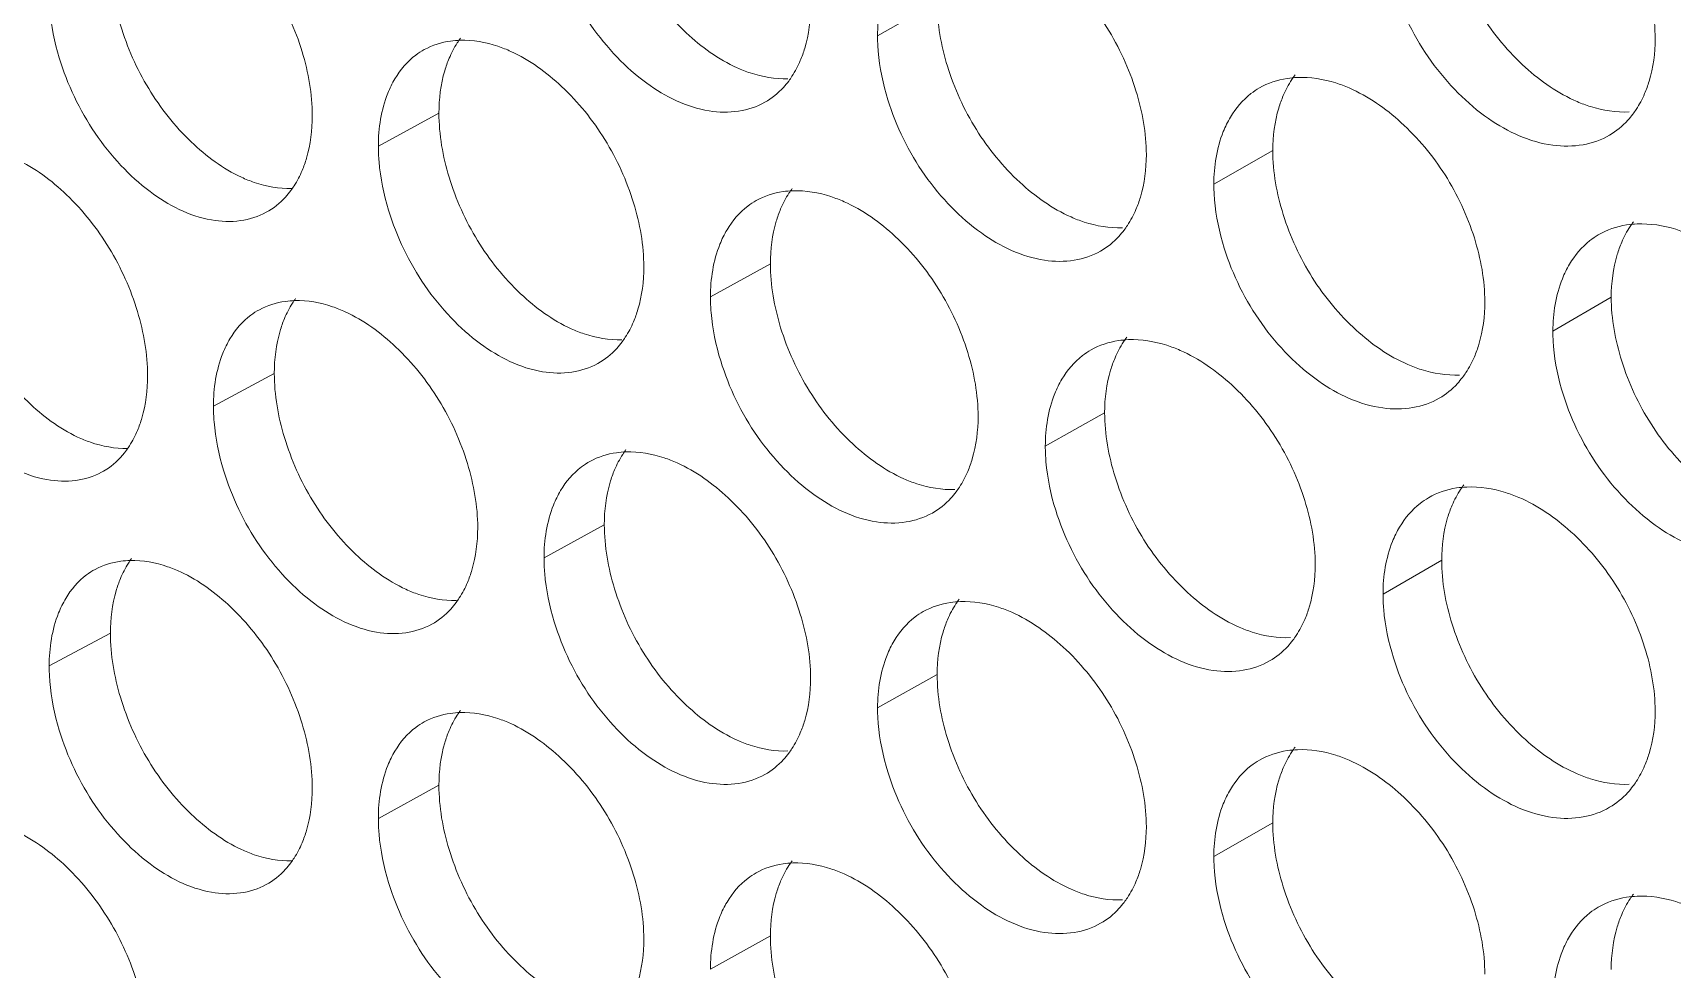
# Model space of a CAD drawing. Header units: millimetres. Extents: x 1177 to 4147, y 93 to 2194.
# Drawn here: x 2595.88 to 2615.09, y 858.61 to 869.58 of the extents above; entities that cross this region are included whole.
import ezdxf

# ---------------------------------------------------------------- set-up
doc = ezdxf.new("R2010")
doc.units = ezdxf.units.MM
doc.header["$LTSCALE"] = 0.1
doc.layers.get('0').update_dxf_attribs({"lineweight": 13})
doc.layers.add('标注', color=251, linetype='Continuous', lineweight=9)

# ---------------------------------------------------------------- blocks, each defined once
blk = doc.blocks.new('02')
at = {"layer": '标注'}
for p, q in [((4492.675, 834.032), (4491.677, 833.472)), ((4484.335, 832.178), (4483.321, 831.625)), ((4484.335, 832.178), (4483.321, 831.625)), ((4498.293, 831.552), (4497.306, 830.987)), ((4489.883, 829.657), (4488.88, 829.1)), ((4489.883, 829.657), (4488.88, 829.1)), ((4503.958, 829.097), (4502.981, 828.528)), ((4481.579, 827.822), (4480.56, 827.272)), ((4495.478, 827.164), (4494.485, 826.601)), ((4495.478, 827.164), (4494.485, 826.601)), ((4487.103, 825.289), (4486.094, 824.734)), ((4501.12, 824.696), (4500.138, 824.129)), ((4501.12, 824.696), (4500.138, 824.129)), ((4478.835, 823.474), (4477.811, 822.926)), ((4492.675, 822.782), (4491.677, 822.222)), ((4484.335, 820.928), (4483.321, 820.375)), ((4498.293, 820.302), (4497.306, 819.737)), ((4489.883, 818.407), (4488.88, 817.85))]:
    blk.add_line(p, q, dxfattribs=at)
for points, knots in [([(4504.693, 833.421), (4504.693, 833.782), (4504.554, 834.532), (4504.069, 835.567), (4503.343, 836.433), (4502.731, 836.859), (4502.412, 836.996)], [0, 0, 0, 0, 0.244084, 0.506123, 0.764903, 1, 1, 1, 1]), ([(4487.103, 836.539), (4487.103, 836.177), (4487.238, 835.427), (4487.708, 834.387), (4488.413, 833.512), (4489.012, 833.077), (4489.326, 832.935)], [0, 0, 0, 0, 0.245252, 0.508241, 0.76674, 1, 1, 1, 1]), ([(4501.12, 835.946), (4501.12, 835.585), (4501.257, 834.835), (4501.739, 833.799), (4502.46, 832.932), (4503.071, 832.506), (4503.389, 832.369)], [0, 0, 0, 0, 0.244389, 0.506579, 0.765197, 1, 1, 1, 1]), ([(4482.215, 832.133), (4482.215, 832.495), (4482.081, 833.245), (4481.613, 834.287), (4480.914, 835.166), (4480.32, 835.606), (4480.009, 835.75)], [0, 0, 0, 0, 0.245474, 0.508798, 0.767386, 1, 1, 1, 1]), ([(4482.215, 832.133), (4482.215, 832.495), (4482.081, 833.245), (4481.613, 834.287), (4480.914, 835.166), (4480.32, 835.606), (4480.009, 835.75)], [0, 0, 0, 0, 0.245474, 0.508798, 0.767386, 1, 1, 1, 1]), ([(4496.176, 831.482), (4496.176, 831.843), (4496.039, 832.593), (4495.56, 833.631), (4494.844, 834.502), (4494.239, 834.933), (4493.923, 835.073)], [0, 0, 0, 0, 0.244599, 0.507118, 0.765827, 1, 1, 1, 1]), ([(4486.266, 834.913), (4486.403, 834.465), (4486.713, 833.823), (4487.297, 833.109), (4487.918, 832.555), (4488.634, 832.198), (4489.344, 832.182), (4489.655, 832.283), (4489.789, 832.358)], [0, 0, 0, 0, 0.289156, 0.431962, 0.567662, 0.803187, 0.90495, 1, 1, 1, 1]), ([(4478.835, 834.724), (4478.835, 834.361), (4478.968, 833.611), (4479.431, 832.568), (4480.127, 831.689), (4480.719, 831.248), (4481.029, 831.104)], [0, 0, 0, 0, 0.245779, 0.509251, 0.767678, 1, 1, 1, 1]), ([(4478.835, 834.724), (4478.835, 834.361), (4478.968, 833.611), (4479.431, 832.568), (4480.127, 831.689), (4480.719, 831.248), (4481.029, 831.104)], [0, 0, 0, 0, 0.245779, 0.509251, 0.767678, 1, 1, 1, 1]), ([(4491.954, 834.596), (4491.908, 834.519), (4491.738, 834.169), (4491.677, 833.771), (4491.677, 833.472)], [0, 0, 0, 0, 0.231067, 1, 1, 1, 1]), ([(4500.313, 834.31), (4500.453, 833.861), (4500.774, 833.217), (4501.376, 832.508), (4502.016, 831.96), (4502.755, 831.617), (4503.479, 831.619), (4503.795, 831.73), (4503.931, 831.81)], [0, 0, 0, 0, 0.287059, 0.429226, 0.56464, 0.800871, 0.903676, 1, 1, 1, 1]), ([(4477.811, 834.176), (4477.811, 834.089), (4477.827, 833.726), (4477.9, 833.367), (4477.98, 833.103)], [0, 0, 0, 0, 0.2388, 1, 1, 1, 1]), ([(4477.811, 834.176), (4477.811, 834.089), (4477.827, 833.726), (4477.9, 833.367), (4477.98, 833.103)], [0, 0, 0, 0, 0.2388, 1, 1, 1, 1]), ([(4490.384, 833.056), (4490.412, 833.124), (4490.517, 833.418), (4490.556, 833.734), (4490.556, 833.973)], [0, 0, 0, 0, 0.234713, 1, 1, 1, 1]), ([(4492.675, 834.032), (4492.675, 833.671), (4492.811, 832.921), (4493.285, 831.882), (4493.997, 831.01), (4494.601, 830.578), (4494.917, 830.439)], [0, 0, 0, 0, 0.244904, 0.507573, 0.76612, 1, 1, 1, 1]), ([(4484.695, 833.43), (4484.676, 833.405), (4484.603, 833.299), (4484.544, 833.183), (4484.506, 833.094)], [0, 0, 0, 0, 0.243214, 1, 1, 1, 1]), ([(4484.695, 833.43), (4484.676, 833.405), (4484.603, 833.299), (4484.544, 833.183), (4484.506, 833.094)], [0, 0, 0, 0, 0.243214, 1, 1, 1, 1]), ([(4491.677, 833.472), (4491.677, 833.386), (4491.693, 833.024), (4491.768, 832.665), (4491.85, 832.402)], [0, 0, 0, 0, 0.238976, 1, 1, 1, 1]), ([(4504.517, 832.503), (4504.546, 832.57), (4504.653, 832.865), (4504.693, 833.182), (4504.693, 833.421)], [0, 0, 0, 0, 0.235457, 1, 1, 1, 1]), ([(4484.09, 833.24), (4484.04, 833.213), (4483.844, 833.086), (4483.688, 832.902), (4483.598, 832.751)], [0, 0, 0, 0, 0.24404, 1, 1, 1, 1]), ([(4484.09, 833.24), (4484.04, 833.213), (4483.844, 833.086), (4483.688, 832.902), (4483.598, 832.751)], [0, 0, 0, 0, 0.24404, 1, 1, 1, 1]), ([(4484.69, 833.396), (4484.637, 833.394), (4484.429, 833.378), (4484.225, 833.314), (4484.09, 833.24)], [0, 0, 0, 0, 0.258563, 1, 1, 1, 1]), ([(4484.69, 833.396), (4484.637, 833.394), (4484.429, 833.378), (4484.225, 833.314), (4484.09, 833.24)], [0, 0, 0, 0, 0.258563, 1, 1, 1, 1]), ([(4485.539, 833.21), (4485.468, 833.242), (4485.198, 833.35), (4484.903, 833.402), (4484.69, 833.396)], [0, 0, 0, 0, 0.267618, 1, 1, 1, 1]), ([(4485.539, 833.21), (4485.468, 833.242), (4485.198, 833.35), (4484.903, 833.402), (4484.69, 833.396)], [0, 0, 0, 0, 0.267618, 1, 1, 1, 1]), ([(4487.764, 829.603), (4487.764, 829.965), (4487.629, 830.715), (4487.157, 831.755), (4486.451, 832.63), (4485.852, 833.067), (4485.539, 833.21)], [0, 0, 0, 0, 0.245121, 0.508123, 0.76676, 1, 1, 1, 1]), ([(4487.764, 829.603), (4487.764, 829.965), (4487.629, 830.715), (4487.157, 831.755), (4486.451, 832.63), (4485.852, 833.067), (4485.539, 833.21)], [0, 0, 0, 0, 0.245121, 0.508123, 0.76676, 1, 1, 1, 1]), ([(4477.98, 833.103), (4478.114, 832.656), (4478.418, 832.015), (4478.992, 831.299), (4479.601, 830.741), (4480.304, 830.376), (4481.005, 830.349), (4481.312, 830.445), (4481.445, 830.517)], [0, 0, 0, 0, 0.290439, 0.433641, 0.56952, 0.80462, 0.905741, 1, 1, 1, 1]), ([(4477.98, 833.103), (4478.114, 832.656), (4478.418, 832.015), (4478.992, 831.299), (4479.601, 830.741), (4480.304, 830.376), (4481.005, 830.349), (4481.312, 830.445), (4481.445, 830.517)], [0, 0, 0, 0, 0.290439, 0.433641, 0.56952, 0.80462, 0.905741, 1, 1, 1, 1]), ([(4484.506, 833.094), (4484.477, 833.026), (4484.373, 832.732), (4484.335, 832.416), (4484.335, 832.178)], [0, 0, 0, 0, 0.234326, 1, 1, 1, 1]), ([(4484.506, 833.094), (4484.477, 833.026), (4484.373, 832.732), (4484.335, 832.416), (4484.335, 832.178)], [0, 0, 0, 0, 0.234326, 1, 1, 1, 1]), ([(4489.326, 832.935), (4489.397, 832.903), (4489.668, 832.797), (4489.964, 832.745), (4490.177, 832.753)], [0, 0, 0, 0, 0.267181, 1, 1, 1, 1]), ([(4490.19, 832.714), (4490.209, 832.74), (4490.284, 832.848), (4490.345, 832.965), (4490.384, 833.056)], [0, 0, 0, 0, 0.24338, 1, 1, 1, 1]), ([(4483.598, 832.751), (4483.552, 832.674), (4483.382, 832.323), (4483.321, 831.924), (4483.321, 831.625)], [0, 0, 0, 0, 0.23034, 1, 1, 1, 1]), ([(4483.598, 832.751), (4483.552, 832.674), (4483.382, 832.323), (4483.321, 831.924), (4483.321, 831.625)], [0, 0, 0, 0, 0.23034, 1, 1, 1, 1]), ([(4489.789, 832.358), (4489.905, 832.423), (4490.048, 832.539), (4490.162, 832.677), (4490.19, 832.714)], [0, 0, 0, 0, 0.743342, 1, 1, 1, 1]), ([(4498.069, 832.599), (4498.02, 832.571), (4497.827, 832.442), (4497.673, 832.259), (4497.584, 832.109)], [0, 0, 0, 0, 0.244683, 1, 1, 1, 1]), ([(4498.704, 832.774), (4498.647, 832.772), (4498.427, 832.752), (4498.211, 832.681), (4498.069, 832.599)], [0, 0, 0, 0, 0.258662, 1, 1, 1, 1]), ([(4498.667, 832.817), (4498.647, 832.791), (4498.57, 832.682), (4498.507, 832.563), (4498.468, 832.47)], [0, 0, 0, 0, 0.243602, 1, 1, 1, 1]), ([(4499.57, 832.598), (4499.498, 832.63), (4499.221, 832.735), (4498.921, 832.783), (4498.704, 832.774)], [0, 0, 0, 0, 0.266742, 1, 1, 1, 1]), ([(4501.842, 829.018), (4501.842, 829.379), (4501.704, 830.129), (4501.221, 831.165), (4500.499, 832.032), (4499.889, 832.46), (4499.57, 832.598)], [0, 0, 0, 0, 0.244255, 0.506454, 0.76521, 1, 1, 1, 1]), ([(4491.85, 832.402), (4491.988, 831.954), (4492.302, 831.311), (4492.894, 830.599), (4493.522, 830.047), (4494.247, 829.696), (4494.963, 829.687), (4495.276, 829.792), (4495.411, 829.869)], [0, 0, 0, 0, 0.288311, 0.430859, 0.566442, 0.80225, 0.904434, 1, 1, 1, 1]), ([(4498.468, 832.47), (4498.439, 832.402), (4498.333, 832.107), (4498.293, 831.791), (4498.293, 831.552)], [0, 0, 0, 0, 0.235071, 1, 1, 1, 1]), ([(4503.389, 832.369), (4503.462, 832.337), (4503.74, 832.234), (4504.041, 832.186), (4504.258, 832.196)], [0, 0, 0, 0, 0.266325, 1, 1, 1, 1]), ([(4504.32, 832.161), (4504.339, 832.186), (4504.415, 832.294), (4504.477, 832.411), (4504.517, 832.503)], [0, 0, 0, 0, 0.243945, 1, 1, 1, 1]), ([(4482.045, 831.218), (4482.073, 831.285), (4482.177, 831.579), (4482.215, 831.894), (4482.215, 832.133)], [0, 0, 0, 0, 0.234266, 1, 1, 1, 1]), ([(4482.045, 831.218), (4482.073, 831.285), (4482.177, 831.579), (4482.215, 831.894), (4482.215, 832.133)], [0, 0, 0, 0, 0.234266, 1, 1, 1, 1]), ([(4484.335, 832.178), (4484.335, 831.816), (4484.469, 831.065), (4484.937, 830.024), (4485.639, 829.148), (4486.236, 828.711), (4486.549, 828.568)], [0, 0, 0, 0, 0.245427, 0.508577, 0.767052, 1, 1, 1, 1]), ([(4484.335, 832.178), (4484.335, 831.816), (4484.469, 831.065), (4484.937, 830.024), (4485.639, 829.148), (4486.236, 828.711), (4486.549, 828.568)], [0, 0, 0, 0, 0.245427, 0.508577, 0.767052, 1, 1, 1, 1]), ([(4497.584, 832.109), (4497.538, 832.032), (4497.367, 831.682), (4497.306, 831.285), (4497.306, 830.987)], [0, 0, 0, 0, 0.231548, 1, 1, 1, 1]), ([(4503.931, 831.81), (4504.044, 831.876), (4504.182, 831.989), (4504.293, 832.125), (4504.32, 832.161)], [0, 0, 0, 0, 0.744227, 1, 1, 1, 1]), ([(4483.321, 831.625), (4483.321, 831.538), (4483.337, 831.176), (4483.412, 830.817), (4483.492, 830.553)], [0, 0, 0, 0, 0.23887, 1, 1, 1, 1]), ([(4483.321, 831.625), (4483.321, 831.538), (4483.337, 831.176), (4483.412, 830.817), (4483.492, 830.553)], [0, 0, 0, 0, 0.23887, 1, 1, 1, 1]), ([(4498.293, 831.552), (4498.293, 831.19), (4498.43, 830.441), (4498.909, 829.404), (4499.627, 828.535), (4500.236, 828.107), (4500.554, 827.969)], [0, 0, 0, 0, 0.24456, 0.50691, 0.765504, 1, 1, 1, 1]), ([(4479.459, 827.783), (4479.459, 828.145), (4479.325, 828.895), (4478.86, 829.938), (4478.163, 830.818), (4477.572, 831.26), (4477.262, 831.405)], [0, 0, 0, 0, 0.245651, 0.509137, 0.767701, 1, 1, 1, 1]), ([(4496.002, 830.565), (4496.031, 830.632), (4496.137, 830.927), (4496.176, 831.243), (4496.176, 831.482)], [0, 0, 0, 0, 0.235011, 1, 1, 1, 1]), ([(4481.029, 831.104), (4481.099, 831.071), (4481.366, 830.963), (4481.658, 830.91), (4481.869, 830.915)], [0, 0, 0, 0, 0.267719, 1, 1, 1, 1]), ([(4481.029, 831.104), (4481.099, 831.071), (4481.366, 830.963), (4481.658, 830.91), (4481.869, 830.915)], [0, 0, 0, 0, 0.267719, 1, 1, 1, 1]), ([(4481.857, 830.883), (4481.876, 830.908), (4481.948, 831.014), (4482.007, 831.128), (4482.045, 831.218)], [0, 0, 0, 0, 0.243157, 1, 1, 1, 1]), ([(4481.857, 830.883), (4481.876, 830.908), (4481.948, 831.014), (4482.007, 831.128), (4482.045, 831.218)], [0, 0, 0, 0, 0.243157, 1, 1, 1, 1]), ([(4497.306, 830.987), (4497.306, 830.901), (4497.322, 830.538), (4497.398, 830.18), (4497.48, 829.917)], [0, 0, 0, 0, 0.239048, 1, 1, 1, 1]), ([(4481.445, 830.517), (4481.566, 830.582), (4481.713, 830.701), (4481.829, 830.844), (4481.857, 830.883)], [0, 0, 0, 0, 0.74257, 1, 1, 1, 1]), ([(4481.445, 830.517), (4481.566, 830.582), (4481.713, 830.701), (4481.829, 830.844), (4481.857, 830.883)], [0, 0, 0, 0, 0.74257, 1, 1, 1, 1]), ([(4489.646, 830.714), (4489.597, 830.686), (4489.402, 830.559), (4489.247, 830.376), (4489.157, 830.225)], [0, 0, 0, 0, 0.244306, 1, 1, 1, 1]), ([(4489.646, 830.714), (4489.597, 830.686), (4489.402, 830.559), (4489.247, 830.376), (4489.157, 830.225)], [0, 0, 0, 0, 0.244306, 1, 1, 1, 1]), ([(4490.26, 830.878), (4490.205, 830.876), (4489.993, 830.858), (4489.784, 830.791), (4489.646, 830.714)], [0, 0, 0, 0, 0.258601, 1, 1, 1, 1]), ([(4490.26, 830.878), (4490.205, 830.876), (4489.993, 830.858), (4489.784, 830.791), (4489.646, 830.714)], [0, 0, 0, 0, 0.258601, 1, 1, 1, 1]), ([(4490.248, 830.915), (4490.229, 830.89), (4490.155, 830.782), (4490.094, 830.666), (4490.055, 830.574)], [0, 0, 0, 0, 0.243364, 1, 1, 1, 1]), ([(4490.248, 830.915), (4490.229, 830.89), (4490.155, 830.782), (4490.094, 830.666), (4490.055, 830.574)], [0, 0, 0, 0, 0.243364, 1, 1, 1, 1]), ([(4491.116, 830.695), (4491.045, 830.727), (4490.772, 830.834), (4490.475, 830.885), (4490.26, 830.878)], [0, 0, 0, 0, 0.267261, 1, 1, 1, 1]), ([(4491.116, 830.695), (4491.045, 830.727), (4490.772, 830.834), (4490.475, 830.885), (4490.26, 830.878)], [0, 0, 0, 0, 0.267261, 1, 1, 1, 1]), ([(4493.36, 827.099), (4493.36, 827.461), (4493.224, 828.211), (4492.747, 829.249), (4492.035, 830.121), (4491.432, 830.555), (4491.116, 830.695)], [0, 0, 0, 0, 0.244772, 0.507452, 0.766137, 1, 1, 1, 1]), ([(4493.36, 827.099), (4493.36, 827.461), (4493.224, 828.211), (4492.747, 829.249), (4492.035, 830.121), (4491.432, 830.555), (4491.116, 830.695)], [0, 0, 0, 0, 0.244772, 0.507452, 0.766137, 1, 1, 1, 1]), ([(4483.492, 830.553), (4483.628, 830.106), (4483.936, 829.464), (4484.517, 828.749), (4485.134, 828.194), (4485.845, 827.834), (4486.552, 827.815), (4486.862, 827.914), (4486.996, 827.988)], [0, 0, 0, 0, 0.289581, 0.432519, 0.568278, 0.803661, 0.905212, 1, 1, 1, 1]), ([(4483.492, 830.553), (4483.628, 830.106), (4483.936, 829.464), (4484.517, 828.749), (4485.134, 828.194), (4485.845, 827.834), (4486.552, 827.815), (4486.862, 827.914), (4486.996, 827.988)], [0, 0, 0, 0, 0.289581, 0.432519, 0.568278, 0.803661, 0.905212, 1, 1, 1, 1]), ([(4490.055, 830.574), (4490.027, 830.507), (4489.922, 830.212), (4489.883, 829.896), (4489.883, 829.657)], [0, 0, 0, 0, 0.234624, 1, 1, 1, 1]), ([(4490.055, 830.574), (4490.027, 830.507), (4489.922, 830.212), (4489.883, 829.896), (4489.883, 829.657)], [0, 0, 0, 0, 0.234624, 1, 1, 1, 1]), ([(4494.917, 830.439), (4494.988, 830.407), (4495.262, 830.301), (4495.56, 830.252), (4495.775, 830.26)], [0, 0, 0, 0, 0.266833, 1, 1, 1, 1]), ([(4495.803, 830.218), (4495.823, 830.244), (4495.9, 830.353), (4495.962, 830.472), (4496.002, 830.565)], [0, 0, 0, 0, 0.243534, 1, 1, 1, 1]), ([(4476.103, 830.381), (4476.103, 830.019), (4476.235, 829.268), (4476.696, 828.225), (4477.388, 827.344), (4477.978, 826.901), (4478.287, 826.756)], [0, 0, 0, 0, 0.245956, 0.50959, 0.767992, 1, 1, 1, 1]), ([(4489.157, 830.225), (4489.111, 830.148), (4488.94, 829.797), (4488.88, 829.399), (4488.88, 829.1)], [0, 0, 0, 0, 0.230825, 1, 1, 1, 1]), ([(4489.157, 830.225), (4489.111, 830.148), (4488.94, 829.797), (4488.88, 829.399), (4488.88, 829.1)], [0, 0, 0, 0, 0.230825, 1, 1, 1, 1]), ([(4495.411, 829.869), (4495.525, 829.933), (4495.664, 830.047), (4495.776, 830.183), (4495.803, 830.218)], [0, 0, 0, 0, 0.743822, 1, 1, 1, 1]), ([(4503.742, 830.139), (4503.693, 830.11), (4503.502, 829.981), (4503.349, 829.798), (4503.26, 829.648)], [0, 0, 0, 0, 0.244922, 1, 1, 1, 1]), ([(4504.391, 830.322), (4504.332, 830.32), (4504.107, 830.298), (4503.886, 830.223), (4503.742, 830.139)], [0, 0, 0, 0, 0.258706, 1, 1, 1, 1]), ([(4504.329, 830.358), (4504.31, 830.332), (4504.235, 830.225), (4504.173, 830.108), (4504.134, 830.016)], [0, 0, 0, 0, 0.243924, 1, 1, 1, 1]), ([(4505.264, 830.15), (4505.191, 830.181), (4504.912, 830.285), (4504.609, 830.332), (4504.391, 830.322)], [0, 0, 0, 0, 0.266406, 1, 1, 1, 1]), ([(4497.48, 829.917), (4497.62, 829.468), (4497.939, 828.825), (4498.537, 828.115), (4499.173, 827.566), (4499.907, 827.22), (4500.629, 827.219), (4500.944, 827.327), (4501.08, 827.406)], [0, 0, 0, 0, 0.287474, 0.429768, 0.565237, 0.801327, 0.903927, 1, 1, 1, 1]), ([(4504.134, 830.016), (4504.105, 829.949), (4503.998, 829.654), (4503.958, 829.337), (4503.958, 829.097)], [0, 0, 0, 0, 0.235368, 1, 1, 1, 1]), ([(4487.592, 828.687), (4487.621, 828.754), (4487.725, 829.049), (4487.764, 829.364), (4487.764, 829.603)], [0, 0, 0, 0, 0.234564, 1, 1, 1, 1]), ([(4487.592, 828.687), (4487.621, 828.754), (4487.725, 829.049), (4487.764, 829.364), (4487.764, 829.603)], [0, 0, 0, 0, 0.234564, 1, 1, 1, 1]), ([(4489.883, 829.657), (4489.883, 829.296), (4490.018, 828.546), (4490.491, 827.506), (4491.199, 826.633), (4491.801, 826.199), (4492.115, 826.059)], [0, 0, 0, 0, 0.245078, 0.507907, 0.76643, 1, 1, 1, 1]), ([(4489.883, 829.657), (4489.883, 829.296), (4490.018, 828.546), (4490.491, 827.506), (4491.199, 826.633), (4491.801, 826.199), (4492.115, 826.059)], [0, 0, 0, 0, 0.245078, 0.507907, 0.76643, 1, 1, 1, 1]), ([(4503.26, 829.648), (4503.214, 829.571), (4503.043, 829.222), (4502.981, 828.826), (4502.981, 828.528)], [0, 0, 0, 0, 0.232026, 1, 1, 1, 1]), ([(4481.923, 829.04), (4481.87, 829.038), (4481.665, 829.022), (4481.463, 828.96), (4481.329, 828.887)], [0, 0, 0, 0, 0.258546, 1, 1, 1, 1]), ([(4481.935, 829.072), (4481.917, 829.047), (4481.845, 828.942), (4481.786, 828.827), (4481.749, 828.738)], [0, 0, 0, 0, 0.243142, 1, 1, 1, 1]), ([(4482.768, 828.852), (4482.697, 828.884), (4482.429, 828.992), (4482.135, 829.045), (4481.923, 829.04)], [0, 0, 0, 0, 0.267799, 1, 1, 1, 1]), ([(4488.88, 829.1), (4488.88, 829.013), (4488.896, 828.651), (4488.971, 828.293), (4489.052, 828.029)], [0, 0, 0, 0, 0.23894, 1, 1, 1, 1]), ([(4488.88, 829.1), (4488.88, 829.013), (4488.896, 828.651), (4488.971, 828.293), (4489.052, 828.029)], [0, 0, 0, 0, 0.23894, 1, 1, 1, 1]), ([(4503.958, 829.097), (4503.958, 828.736), (4504.096, 827.987), (4504.579, 826.952), (4505.304, 826.086), (4505.917, 825.661), (4506.237, 825.525)], [0, 0, 0, 0, 0.244219, 0.506251, 0.764892, 1, 1, 1, 1]), ([(4475.242, 828.763), (4475.375, 828.316), (4475.677, 827.675), (4476.248, 826.958), (4476.852, 826.399), (4477.551, 826.032), (4478.249, 826.001), (4478.555, 826.095), (4478.688, 826.166)], [0, 0, 0, 0, 0.290871, 0.434206, 0.570147, 0.805105, 0.906009, 1, 1, 1, 1]), ([(4481.329, 828.887), (4481.279, 828.86), (4481.082, 828.735), (4480.926, 828.551), (4480.836, 828.399)], [0, 0, 0, 0, 0.243902, 1, 1, 1, 1]), ([(4484.984, 825.24), (4484.984, 825.601), (4484.849, 826.352), (4484.379, 827.393), (4483.676, 828.27), (4483.08, 828.708), (4482.768, 828.852)], [0, 0, 0, 0, 0.245297, 0.50846, 0.767072, 1, 1, 1, 1]), ([(4501.667, 828.1), (4501.696, 828.168), (4501.802, 828.462), (4501.842, 828.779), (4501.842, 829.018)], [0, 0, 0, 0, 0.235309, 1, 1, 1, 1]), ([(4481.749, 828.738), (4481.721, 828.671), (4481.617, 828.376), (4481.579, 828.061), (4481.579, 827.822)], [0, 0, 0, 0, 0.234177, 1, 1, 1, 1]), ([(4486.549, 828.568), (4486.619, 828.536), (4486.889, 828.429), (4487.183, 828.377), (4487.396, 828.384)], [0, 0, 0, 0, 0.267358, 1, 1, 1, 1]), ([(4486.549, 828.568), (4486.619, 828.536), (4486.889, 828.429), (4487.183, 828.377), (4487.396, 828.384)], [0, 0, 0, 0, 0.267358, 1, 1, 1, 1]), ([(4487.4, 828.347), (4487.419, 828.373), (4487.493, 828.48), (4487.554, 828.596), (4487.592, 828.687)], [0, 0, 0, 0, 0.243304, 1, 1, 1, 1]), ([(4487.4, 828.347), (4487.419, 828.373), (4487.493, 828.48), (4487.554, 828.596), (4487.592, 828.687)], [0, 0, 0, 0, 0.243304, 1, 1, 1, 1]), ([(4502.981, 828.528), (4502.981, 828.442), (4502.998, 828.08), (4503.074, 827.722), (4503.157, 827.459)], [0, 0, 0, 0, 0.239121, 1, 1, 1, 1]), ([(4480.836, 828.399), (4480.791, 828.322), (4480.62, 827.97), (4480.56, 827.572), (4480.56, 827.272)], [0, 0, 0, 0, 0.230096, 1, 1, 1, 1]), ([(4486.996, 827.988), (4487.114, 828.053), (4487.258, 828.17), (4487.372, 828.31), (4487.4, 828.347)], [0, 0, 0, 0, 0.743092, 1, 1, 1, 1]), ([(4486.996, 827.988), (4487.114, 828.053), (4487.258, 828.17), (4487.372, 828.31), (4487.4, 828.347)], [0, 0, 0, 0, 0.743092, 1, 1, 1, 1]), ([(4495.25, 828.214), (4495.201, 828.186), (4495.007, 828.058), (4494.853, 827.875), (4494.763, 827.724)], [0, 0, 0, 0, 0.24456, 1, 1, 1, 1]), ([(4495.25, 828.214), (4495.201, 828.186), (4495.007, 828.058), (4494.853, 827.875), (4494.763, 827.724)], [0, 0, 0, 0, 0.24456, 1, 1, 1, 1]), ([(4495.878, 828.386), (4495.821, 828.383), (4495.604, 828.364), (4495.39, 828.294), (4495.25, 828.214)], [0, 0, 0, 0, 0.258641, 1, 1, 1, 1]), ([(4495.878, 828.386), (4495.821, 828.383), (4495.604, 828.364), (4495.39, 828.294), (4495.25, 828.214)], [0, 0, 0, 0, 0.258641, 1, 1, 1, 1]), ([(4495.849, 828.427), (4495.83, 828.401), (4495.753, 828.292), (4495.691, 828.174), (4495.652, 828.081)], [0, 0, 0, 0, 0.243518, 1, 1, 1, 1]), ([(4495.849, 828.427), (4495.83, 828.401), (4495.753, 828.292), (4495.691, 828.174), (4495.652, 828.081)], [0, 0, 0, 0, 0.243518, 1, 1, 1, 1]), ([(4496.741, 828.207), (4496.668, 828.239), (4496.393, 828.344), (4496.094, 828.394), (4495.878, 828.386)], [0, 0, 0, 0, 0.266913, 1, 1, 1, 1]), ([(4496.741, 828.207), (4496.668, 828.239), (4496.393, 828.344), (4496.094, 828.394), (4495.878, 828.386)], [0, 0, 0, 0, 0.266913, 1, 1, 1, 1]), ([(4499.003, 824.622), (4499.003, 824.983), (4498.866, 825.733), (4498.385, 826.77), (4497.666, 827.639), (4497.058, 828.068), (4496.741, 828.207)], [0, 0, 0, 0, 0.244427, 0.506785, 0.765518, 1, 1, 1, 1]), ([(4499.003, 824.622), (4499.003, 824.983), (4498.866, 825.733), (4498.385, 826.77), (4497.666, 827.639), (4497.058, 828.068), (4496.741, 828.207)], [0, 0, 0, 0, 0.244427, 0.506785, 0.765518, 1, 1, 1, 1]), ([(4489.052, 828.029), (4489.189, 827.581), (4489.502, 826.938), (4490.089, 826.226), (4490.714, 825.673), (4491.435, 825.318), (4492.147, 825.306), (4492.459, 825.409), (4492.594, 825.485)], [0, 0, 0, 0, 0.288732, 0.431409, 0.567051, 0.802717, 0.904691, 1, 1, 1, 1]), ([(4489.052, 828.029), (4489.189, 827.581), (4489.502, 826.938), (4490.089, 826.226), (4490.714, 825.673), (4491.435, 825.318), (4492.147, 825.306), (4492.459, 825.409), (4492.594, 825.485)], [0, 0, 0, 0, 0.288732, 0.431409, 0.567051, 0.802717, 0.904691, 1, 1, 1, 1]), ([(4495.652, 828.081), (4495.623, 828.014), (4495.517, 827.719), (4495.478, 827.403), (4495.478, 827.164)], [0, 0, 0, 0, 0.234922, 1, 1, 1, 1]), ([(4495.652, 828.081), (4495.623, 828.014), (4495.517, 827.719), (4495.478, 827.403), (4495.478, 827.164)], [0, 0, 0, 0, 0.234922, 1, 1, 1, 1]), ([(4500.554, 827.969), (4500.626, 827.937), (4500.902, 827.833), (4501.202, 827.785), (4501.419, 827.794)], [0, 0, 0, 0, 0.266492, 1, 1, 1, 1]), ([(4501.468, 827.755), (4501.488, 827.781), (4501.564, 827.889), (4501.627, 828.008), (4501.667, 828.1)], [0, 0, 0, 0, 0.243785, 1, 1, 1, 1]), ([(4479.289, 826.868), (4479.317, 826.935), (4479.421, 827.229), (4479.459, 827.544), (4479.459, 827.783)], [0, 0, 0, 0, 0.234117, 1, 1, 1, 1]), ([(4481.579, 827.822), (4481.579, 827.46), (4481.713, 826.71), (4482.178, 825.668), (4482.877, 824.79), (4483.471, 824.351), (4483.783, 824.208)], [0, 0, 0, 0, 0.245602, 0.508914, 0.767364, 1, 1, 1, 1]), ([(4494.763, 827.724), (4494.717, 827.647), (4494.547, 827.297), (4494.485, 826.9), (4494.485, 826.601)], [0, 0, 0, 0, 0.231308, 1, 1, 1, 1]), ([(4494.763, 827.724), (4494.717, 827.647), (4494.547, 827.297), (4494.485, 826.9), (4494.485, 826.601)], [0, 0, 0, 0, 0.231308, 1, 1, 1, 1]), ([(4501.08, 827.406), (4501.192, 827.471), (4501.33, 827.584), (4501.441, 827.719), (4501.468, 827.755)], [0, 0, 0, 0, 0.744134, 1, 1, 1, 1]), ([(4503.157, 827.459), (4503.298, 827.01), (4503.621, 826.365), (4504.227, 825.658), (4504.871, 825.111), (4505.614, 824.771), (4506.341, 824.777), (4506.658, 824.89), (4506.795, 824.97)], [0, 0, 0, 0, 0.286646, 0.428688, 0.564047, 0.800418, 0.903427, 1, 1, 1, 1]), ([(4480.56, 827.272), (4480.56, 827.185), (4480.576, 826.823), (4480.65, 826.464), (4480.73, 826.2)], [0, 0, 0, 0, 0.238835, 1, 1, 1, 1]), ([(4495.478, 827.164), (4495.478, 826.802), (4495.615, 826.052), (4496.091, 825.015), (4496.806, 824.144), (4497.412, 823.714), (4497.729, 823.575)], [0, 0, 0, 0, 0.244732, 0.507241, 0.765812, 1, 1, 1, 1]), ([(4495.478, 827.164), (4495.478, 826.802), (4495.615, 826.052), (4496.091, 825.015), (4496.806, 824.144), (4497.412, 823.714), (4497.729, 823.575)], [0, 0, 0, 0, 0.244732, 0.507241, 0.765812, 1, 1, 1, 1]), ([(4479.104, 826.535), (4479.122, 826.56), (4479.193, 826.665), (4479.252, 826.779), (4479.289, 826.868)], [0, 0, 0, 0, 0.243086, 1, 1, 1, 1]), ([(4493.187, 826.182), (4493.216, 826.25), (4493.321, 826.544), (4493.36, 826.86), (4493.36, 827.099)], [0, 0, 0, 0, 0.234862, 1, 1, 1, 1]), ([(4493.187, 826.182), (4493.216, 826.25), (4493.321, 826.544), (4493.36, 826.86), (4493.36, 827.099)], [0, 0, 0, 0, 0.234862, 1, 1, 1, 1]), ([(4478.287, 826.756), (4478.357, 826.724), (4478.623, 826.615), (4478.913, 826.561), (4479.124, 826.566)], [0, 0, 0, 0, 0.267902, 1, 1, 1, 1]), ([(4494.485, 826.601), (4494.485, 826.515), (4494.502, 826.153), (4494.577, 825.794), (4494.659, 825.531)], [0, 0, 0, 0, 0.239012, 1, 1, 1, 1]), ([(4494.485, 826.601), (4494.485, 826.515), (4494.502, 826.153), (4494.577, 825.794), (4494.659, 825.531)], [0, 0, 0, 0, 0.239012, 1, 1, 1, 1]), ([(4478.688, 826.166), (4478.728, 826.188), (4478.887, 826.285), (4479.021, 826.422), (4479.104, 826.535)], [0, 0, 0, 0, 0.245781, 1, 1, 1, 1]), ([(4486.862, 826.349), (4486.812, 826.321), (4486.617, 826.195), (4486.461, 826.011), (4486.372, 825.86)], [0, 0, 0, 0, 0.244174, 1, 1, 1, 1]), ([(4487.469, 826.508), (4487.415, 826.507), (4487.205, 826.489), (4486.999, 826.424), (4486.862, 826.349)], [0, 0, 0, 0, 0.258582, 1, 1, 1, 1]), ([(4487.465, 826.545), (4487.447, 826.519), (4487.373, 826.412), (4487.313, 826.296), (4487.275, 826.206)], [0, 0, 0, 0, 0.243288, 1, 1, 1, 1]), ([(4488.322, 826.324), (4488.25, 826.356), (4487.979, 826.463), (4487.683, 826.515), (4487.469, 826.508)], [0, 0, 0, 0, 0.267438, 1, 1, 1, 1]), ([(4490.556, 822.723), (4490.556, 823.084), (4490.42, 823.835), (4489.946, 824.874), (4489.237, 825.748), (4488.636, 826.183), (4488.322, 826.324)], [0, 0, 0, 0, 0.244947, 0.507787, 0.766448, 1, 1, 1, 1]), ([(4480.73, 826.2), (4480.865, 825.753), (4481.171, 825.111), (4481.748, 824.396), (4482.361, 823.839), (4483.069, 823.477), (4483.772, 823.454), (4484.081, 823.551), (4484.214, 823.624)], [0, 0, 0, 0, 0.290009, 0.433078, 0.568897, 0.804139, 0.905475, 1, 1, 1, 1]), ([(4487.275, 826.206), (4487.246, 826.138), (4487.142, 825.844), (4487.103, 825.528), (4487.103, 825.289)], [0, 0, 0, 0, 0.234476, 1, 1, 1, 1]), ([(4492.115, 826.059), (4492.187, 826.027), (4492.459, 825.921), (4492.756, 825.87), (4492.97, 825.878)], [0, 0, 0, 0, 0.267006, 1, 1, 1, 1]), ([(4492.115, 826.059), (4492.187, 826.027), (4492.459, 825.921), (4492.756, 825.87), (4492.97, 825.878)], [0, 0, 0, 0, 0.267006, 1, 1, 1, 1]), ([(4492.991, 825.838), (4493.01, 825.864), (4493.086, 825.972), (4493.148, 826.09), (4493.187, 826.182)], [0, 0, 0, 0, 0.243456, 1, 1, 1, 1]), ([(4492.991, 825.838), (4493.01, 825.864), (4493.086, 825.972), (4493.148, 826.09), (4493.187, 826.182)], [0, 0, 0, 0, 0.243456, 1, 1, 1, 1]), ([(4486.372, 825.86), (4486.326, 825.783), (4486.155, 825.431), (4486.094, 825.033), (4486.094, 824.734)], [0, 0, 0, 0, 0.230583, 1, 1, 1, 1]), ([(4492.594, 825.485), (4492.709, 825.55), (4492.85, 825.664), (4492.963, 825.802), (4492.991, 825.838)], [0, 0, 0, 0, 0.743585, 1, 1, 1, 1]), ([(4492.594, 825.485), (4492.709, 825.55), (4492.85, 825.664), (4492.963, 825.802), (4492.991, 825.838)], [0, 0, 0, 0, 0.743585, 1, 1, 1, 1]), ([(4500.9, 825.741), (4500.851, 825.712), (4500.659, 825.583), (4500.505, 825.4), (4500.416, 825.25)], [0, 0, 0, 0, 0.244804, 1, 1, 1, 1]), ([(4500.9, 825.741), (4500.851, 825.712), (4500.659, 825.583), (4500.505, 825.4), (4500.416, 825.25)], [0, 0, 0, 0, 0.244804, 1, 1, 1, 1]), ([(4501.541, 825.92), (4501.484, 825.918), (4501.261, 825.897), (4501.043, 825.824), (4500.9, 825.741)], [0, 0, 0, 0, 0.258684, 1, 1, 1, 1]), ([(4501.541, 825.92), (4501.484, 825.918), (4501.261, 825.897), (4501.043, 825.824), (4500.9, 825.741)], [0, 0, 0, 0, 0.258684, 1, 1, 1, 1]), ([(4501.492, 825.959), (4501.473, 825.933), (4501.397, 825.825), (4501.334, 825.707), (4501.295, 825.615)], [0, 0, 0, 0, 0.243764, 1, 1, 1, 1]), ([(4501.492, 825.959), (4501.473, 825.933), (4501.397, 825.825), (4501.334, 825.707), (4501.295, 825.615)], [0, 0, 0, 0, 0.243764, 1, 1, 1, 1]), ([(4502.412, 825.746), (4502.339, 825.777), (4502.061, 825.881), (4501.759, 825.929), (4501.541, 825.92)], [0, 0, 0, 0, 0.266573, 1, 1, 1, 1]), ([(4502.412, 825.746), (4502.339, 825.777), (4502.061, 825.881), (4501.759, 825.929), (4501.541, 825.92)], [0, 0, 0, 0, 0.266573, 1, 1, 1, 1]), ([(4504.693, 822.171), (4504.693, 822.532), (4504.554, 823.282), (4504.069, 824.317), (4503.343, 825.183), (4502.731, 825.609), (4502.412, 825.746)], [0, 0, 0, 0, 0.244084, 0.506123, 0.764903, 1, 1, 1, 1]), ([(4504.693, 822.171), (4504.693, 822.532), (4504.554, 823.282), (4504.069, 824.317), (4503.343, 825.183), (4502.731, 825.609), (4502.412, 825.746)], [0, 0, 0, 0, 0.244084, 0.506123, 0.764903, 1, 1, 1, 1]), ([(4494.659, 825.531), (4494.798, 825.083), (4495.115, 824.439), (4495.709, 823.729), (4496.342, 823.178), (4497.071, 822.829), (4497.79, 822.825), (4498.104, 822.931), (4498.239, 823.009)], [0, 0, 0, 0, 0.287891, 0.430312, 0.565838, 0.801787, 0.904179, 1, 1, 1, 1]), ([(4494.659, 825.531), (4494.798, 825.083), (4495.115, 824.439), (4495.709, 823.729), (4496.342, 823.178), (4497.071, 822.829), (4497.79, 822.825), (4498.104, 822.931), (4498.239, 823.009)], [0, 0, 0, 0, 0.287891, 0.430312, 0.565838, 0.801787, 0.904179, 1, 1, 1, 1]), ([(4501.295, 825.615), (4501.266, 825.547), (4501.16, 825.252), (4501.12, 824.936), (4501.12, 824.696)], [0, 0, 0, 0, 0.235219, 1, 1, 1, 1]), ([(4501.295, 825.615), (4501.266, 825.547), (4501.16, 825.252), (4501.12, 824.936), (4501.12, 824.696)], [0, 0, 0, 0, 0.235219, 1, 1, 1, 1]), ([(4484.813, 824.324), (4484.841, 824.391), (4484.945, 824.686), (4484.984, 825.001), (4484.984, 825.24)], [0, 0, 0, 0, 0.234415, 1, 1, 1, 1]), ([(4487.103, 825.289), (4487.103, 824.927), (4487.238, 824.177), (4487.708, 823.137), (4488.413, 822.262), (4489.012, 821.827), (4489.326, 821.685)], [0, 0, 0, 0, 0.245252, 0.508241, 0.76674, 1, 1, 1, 1]), ([(4500.416, 825.25), (4500.37, 825.173), (4500.199, 824.824), (4500.138, 824.427), (4500.138, 824.129)], [0, 0, 0, 0, 0.231788, 1, 1, 1, 1]), ([(4500.416, 825.25), (4500.37, 825.173), (4500.199, 824.824), (4500.138, 824.427), (4500.138, 824.129)], [0, 0, 0, 0, 0.231788, 1, 1, 1, 1]), ([(4479.168, 824.69), (4479.115, 824.689), (4478.913, 824.674), (4478.713, 824.613), (4478.581, 824.541)], [0, 0, 0, 0, 0.258529, 1, 1, 1, 1]), ([(4479.188, 824.721), (4479.17, 824.696), (4479.099, 824.591), (4479.041, 824.477), (4479.004, 824.389)], [0, 0, 0, 0, 0.243071, 1, 1, 1, 1]), ([(4480.009, 824.5), (4479.939, 824.533), (4479.671, 824.641), (4479.379, 824.695), (4479.168, 824.69)], [0, 0, 0, 0, 0.267982, 1, 1, 1, 1]), ([(4486.094, 824.734), (4486.094, 824.648), (4486.111, 824.285), (4486.185, 823.926), (4486.266, 823.663)], [0, 0, 0, 0, 0.238905, 1, 1, 1, 1]), ([(4501.12, 824.696), (4501.12, 824.335), (4501.257, 823.585), (4501.739, 822.549), (4502.46, 821.682), (4503.071, 821.256), (4503.389, 821.119)], [0, 0, 0, 0, 0.244389, 0.506579, 0.765197, 1, 1, 1, 1]), ([(4501.12, 824.696), (4501.12, 824.335), (4501.257, 823.585), (4501.739, 822.549), (4502.46, 821.682), (4503.071, 821.256), (4503.389, 821.119)], [0, 0, 0, 0, 0.244389, 0.506579, 0.765197, 1, 1, 1, 1]), ([(4478.581, 824.541), (4478.53, 824.515), (4478.333, 824.389), (4478.176, 824.205), (4478.087, 824.053)], [0, 0, 0, 0, 0.243762, 1, 1, 1, 1]), ([(4479.004, 824.389), (4478.976, 824.322), (4478.873, 824.027), (4478.835, 823.712), (4478.835, 823.474)], [0, 0, 0, 0, 0.234028, 1, 1, 1, 1]), ([(4482.215, 820.883), (4482.215, 821.245), (4482.081, 821.995), (4481.613, 823.037), (4480.914, 823.916), (4480.32, 824.356), (4480.009, 824.5)], [0, 0, 0, 0, 0.245474, 0.508798, 0.767386, 1, 1, 1, 1]), ([(4498.829, 823.704), (4498.858, 823.772), (4498.964, 824.066), (4499.003, 824.383), (4499.003, 824.622)], [0, 0, 0, 0, 0.23516, 1, 1, 1, 1]), ([(4498.829, 823.704), (4498.858, 823.772), (4498.964, 824.066), (4499.003, 824.383), (4499.003, 824.622)], [0, 0, 0, 0, 0.23516, 1, 1, 1, 1]), ([(4483.783, 824.208), (4483.853, 824.176), (4484.122, 824.068), (4484.415, 824.015), (4484.627, 824.021)], [0, 0, 0, 0, 0.267537, 1, 1, 1, 1]), ([(4484.623, 823.987), (4484.641, 824.012), (4484.715, 824.118), (4484.775, 824.234), (4484.813, 824.324)], [0, 0, 0, 0, 0.24323, 1, 1, 1, 1]), ([(4500.138, 824.129), (4500.138, 824.043), (4500.154, 823.681), (4500.23, 823.323), (4500.313, 823.06)], [0, 0, 0, 0, 0.239084, 1, 1, 1, 1]), ([(4500.138, 824.129), (4500.138, 824.043), (4500.154, 823.681), (4500.23, 823.323), (4500.313, 823.06)], [0, 0, 0, 0, 0.239084, 1, 1, 1, 1]), ([(4478.087, 824.053), (4478.041, 823.976), (4477.87, 823.624), (4477.811, 823.226), (4477.811, 822.926)], [0, 0, 0, 0, 0.229851, 1, 1, 1, 1]), ([(4484.214, 823.624), (4484.334, 823.689), (4484.479, 823.807), (4484.595, 823.949), (4484.623, 823.987)], [0, 0, 0, 0, 0.742834, 1, 1, 1, 1]), ([(4492.442, 823.836), (4492.393, 823.808), (4492.199, 823.68), (4492.044, 823.497), (4491.954, 823.346)], [0, 0, 0, 0, 0.244434, 1, 1, 1, 1]), ([(4493.063, 824.003), (4493.007, 824.001), (4492.793, 823.982), (4492.581, 823.914), (4492.442, 823.836)], [0, 0, 0, 0, 0.25862, 1, 1, 1, 1]), ([(4493.043, 824.043), (4493.024, 824.017), (4492.948, 823.909), (4492.887, 823.791), (4492.848, 823.7)], [0, 0, 0, 0, 0.24344, 1, 1, 1, 1]), ([(4493.923, 823.823), (4493.851, 823.855), (4493.577, 823.961), (4493.279, 824.011), (4493.063, 824.003)], [0, 0, 0, 0, 0.267086, 1, 1, 1, 1]), ([(4496.176, 820.232), (4496.176, 820.593), (4496.039, 821.343), (4495.56, 822.381), (4494.844, 823.252), (4494.239, 823.683), (4493.923, 823.823)], [0, 0, 0, 0, 0.244599, 0.507118, 0.765827, 1, 1, 1, 1]), ([(4486.266, 823.663), (4486.403, 823.215), (4486.713, 822.573), (4487.297, 821.859), (4487.918, 821.305), (4488.634, 820.948), (4489.344, 820.932), (4489.655, 821.033), (4489.789, 821.108)], [0, 0, 0, 0, 0.289156, 0.431962, 0.567662, 0.803187, 0.90495, 1, 1, 1, 1]), ([(4492.848, 823.7), (4492.819, 823.632), (4492.714, 823.337), (4492.675, 823.021), (4492.675, 822.782)], [0, 0, 0, 0, 0.234773, 1, 1, 1, 1]), ([(4497.729, 823.575), (4497.801, 823.544), (4498.076, 823.439), (4498.375, 823.39), (4498.591, 823.399)], [0, 0, 0, 0, 0.266662, 1, 1, 1, 1]), ([(4497.729, 823.575), (4497.801, 823.544), (4498.076, 823.439), (4498.375, 823.39), (4498.591, 823.399)], [0, 0, 0, 0, 0.266662, 1, 1, 1, 1]), ([(4498.628, 823.356), (4498.648, 823.382), (4498.725, 823.492), (4498.789, 823.611), (4498.829, 823.704)], [0, 0, 0, 0, 0.243623, 1, 1, 1, 1]), ([(4498.628, 823.356), (4498.648, 823.382), (4498.725, 823.492), (4498.789, 823.611), (4498.829, 823.704)], [0, 0, 0, 0, 0.243623, 1, 1, 1, 1]), ([(4478.835, 823.474), (4478.835, 823.111), (4478.968, 822.361), (4479.431, 821.318), (4480.127, 820.439), (4480.719, 819.998), (4481.029, 819.854)], [0, 0, 0, 0, 0.245779, 0.509251, 0.767678, 1, 1, 1, 1]), ([(4491.954, 823.346), (4491.908, 823.269), (4491.738, 822.919), (4491.677, 822.521), (4491.677, 822.222)], [0, 0, 0, 0, 0.231067, 1, 1, 1, 1]), ([(4498.239, 823.009), (4498.352, 823.074), (4498.49, 823.186), (4498.601, 823.32), (4498.628, 823.356)], [0, 0, 0, 0, 0.744037, 1, 1, 1, 1]), ([(4498.239, 823.009), (4498.352, 823.074), (4498.49, 823.186), (4498.601, 823.32), (4498.628, 823.356)], [0, 0, 0, 0, 0.744037, 1, 1, 1, 1]), ([(4500.313, 823.06), (4500.453, 822.611), (4500.774, 821.967), (4501.376, 821.258), (4502.016, 820.71), (4502.755, 820.367), (4503.479, 820.369), (4503.795, 820.48), (4503.931, 820.56)], [0, 0, 0, 0, 0.287059, 0.429226, 0.56464, 0.800871, 0.903676, 1, 1, 1, 1]), ([(4500.313, 823.06), (4500.453, 822.611), (4500.774, 821.967), (4501.376, 821.258), (4502.016, 820.71), (4502.755, 820.367), (4503.479, 820.369), (4503.795, 820.48), (4503.931, 820.56)], [0, 0, 0, 0, 0.287059, 0.429226, 0.56464, 0.800871, 0.903676, 1, 1, 1, 1]), ([(4477.811, 822.926), (4477.811, 822.839), (4477.827, 822.476), (4477.9, 822.117), (4477.98, 821.853)], [0, 0, 0, 0, 0.2388, 1, 1, 1, 1]), ([(4490.384, 821.806), (4490.412, 821.874), (4490.517, 822.168), (4490.556, 822.484), (4490.556, 822.723)], [0, 0, 0, 0, 0.234713, 1, 1, 1, 1]), ([(4492.675, 822.782), (4492.675, 822.421), (4492.811, 821.671), (4493.285, 820.632), (4493.997, 819.76), (4494.601, 819.328), (4494.917, 819.189)], [0, 0, 0, 0, 0.244904, 0.507573, 0.76612, 1, 1, 1, 1]), ([(4484.695, 822.18), (4484.676, 822.155), (4484.603, 822.049), (4484.544, 821.933), (4484.506, 821.844)], [0, 0, 0, 0, 0.243214, 1, 1, 1, 1]), ([(4491.677, 822.222), (4491.677, 822.136), (4491.693, 821.774), (4491.768, 821.415), (4491.85, 821.152)], [0, 0, 0, 0, 0.238976, 1, 1, 1, 1]), ([(4504.517, 821.253), (4504.546, 821.32), (4504.653, 821.615), (4504.693, 821.932), (4504.693, 822.171)], [0, 0, 0, 0, 0.235457, 1, 1, 1, 1]), ([(4504.517, 821.253), (4504.546, 821.32), (4504.653, 821.615), (4504.693, 821.932), (4504.693, 822.171)], [0, 0, 0, 0, 0.235457, 1, 1, 1, 1]), ([(4484.09, 821.99), (4484.04, 821.963), (4483.844, 821.836), (4483.688, 821.652), (4483.598, 821.501)], [0, 0, 0, 0, 0.24404, 1, 1, 1, 1]), ([(4484.69, 822.146), (4484.637, 822.144), (4484.429, 822.128), (4484.225, 822.064), (4484.09, 821.99)], [0, 0, 0, 0, 0.258563, 1, 1, 1, 1]), ([(4485.539, 821.96), (4485.468, 821.992), (4485.198, 822.1), (4484.903, 822.152), (4484.69, 822.146)], [0, 0, 0, 0, 0.267618, 1, 1, 1, 1]), ([(4487.764, 818.353), (4487.764, 818.715), (4487.629, 819.465), (4487.157, 820.505), (4486.451, 821.38), (4485.852, 821.817), (4485.539, 821.96)], [0, 0, 0, 0, 0.245121, 0.508123, 0.76676, 1, 1, 1, 1]), ([(4477.98, 821.853), (4478.114, 821.406), (4478.418, 820.765), (4478.992, 820.049), (4479.601, 819.491), (4480.304, 819.126), (4481.005, 819.099), (4481.312, 819.195), (4481.445, 819.267)], [0, 0, 0, 0, 0.290439, 0.433641, 0.56952, 0.80462, 0.905741, 1, 1, 1, 1]), ([(4484.506, 821.844), (4484.477, 821.776), (4484.373, 821.482), (4484.335, 821.166), (4484.335, 820.928)], [0, 0, 0, 0, 0.234326, 1, 1, 1, 1]), ([(4489.326, 821.685), (4489.397, 821.653), (4489.668, 821.547), (4489.964, 821.495), (4490.177, 821.503)], [0, 0, 0, 0, 0.267181, 1, 1, 1, 1]), ([(4490.19, 821.464), (4490.209, 821.49), (4490.284, 821.598), (4490.345, 821.715), (4490.384, 821.806)], [0, 0, 0, 0, 0.24338, 1, 1, 1, 1]), ([(4483.598, 821.501), (4483.552, 821.424), (4483.382, 821.073), (4483.321, 820.674), (4483.321, 820.375)], [0, 0, 0, 0, 0.23034, 1, 1, 1, 1]), ([(4489.789, 821.108), (4489.905, 821.173), (4490.048, 821.289), (4490.162, 821.427), (4490.19, 821.464)], [0, 0, 0, 0, 0.743342, 1, 1, 1, 1]), ([(4498.069, 821.349), (4498.02, 821.321), (4497.827, 821.192), (4497.673, 821.009), (4497.584, 820.859)], [0, 0, 0, 0, 0.244683, 1, 1, 1, 1]), ([(4498.704, 821.524), (4498.647, 821.522), (4498.427, 821.502), (4498.211, 821.431), (4498.069, 821.349)], [0, 0, 0, 0, 0.258662, 1, 1, 1, 1]), ([(4498.667, 821.567), (4498.647, 821.541), (4498.57, 821.432), (4498.507, 821.313), (4498.468, 821.22)], [0, 0, 0, 0, 0.243602, 1, 1, 1, 1]), ([(4499.57, 821.348), (4499.498, 821.38), (4499.221, 821.485), (4498.921, 821.533), (4498.704, 821.524)], [0, 0, 0, 0, 0.266742, 1, 1, 1, 1]), ([(4501.842, 817.768), (4501.842, 818.129), (4501.704, 818.879), (4501.221, 819.915), (4500.499, 820.782), (4499.889, 821.21), (4499.57, 821.348)], [0, 0, 0, 0, 0.244255, 0.506454, 0.76521, 1, 1, 1, 1]), ([(4491.85, 821.152), (4491.988, 820.704), (4492.302, 820.061), (4492.894, 819.349), (4493.522, 818.797), (4494.247, 818.446), (4494.963, 818.437), (4495.276, 818.542), (4495.411, 818.619)], [0, 0, 0, 0, 0.288311, 0.430859, 0.566442, 0.80225, 0.904434, 1, 1, 1, 1]), ([(4498.468, 821.22), (4498.439, 821.152), (4498.333, 820.857), (4498.293, 820.541), (4498.293, 820.302)], [0, 0, 0, 0, 0.235071, 1, 1, 1, 1]), ([(4503.389, 821.119), (4503.462, 821.087), (4503.74, 820.984), (4504.041, 820.936), (4504.258, 820.946)], [0, 0, 0, 0, 0.266325, 1, 1, 1, 1]), ([(4503.389, 821.119), (4503.462, 821.087), (4503.74, 820.984), (4504.041, 820.936), (4504.258, 820.946)], [0, 0, 0, 0, 0.266325, 1, 1, 1, 1]), ([(4504.32, 820.911), (4504.339, 820.936), (4504.415, 821.044), (4504.477, 821.161), (4504.517, 821.253)], [0, 0, 0, 0, 0.243945, 1, 1, 1, 1]), ([(4504.32, 820.911), (4504.339, 820.936), (4504.415, 821.044), (4504.477, 821.161), (4504.517, 821.253)], [0, 0, 0, 0, 0.243945, 1, 1, 1, 1]), ([(4482.045, 819.968), (4482.073, 820.035), (4482.177, 820.329), (4482.215, 820.644), (4482.215, 820.883)], [0, 0, 0, 0, 0.234266, 1, 1, 1, 1]), ([(4484.335, 820.928), (4484.335, 820.566), (4484.469, 819.815), (4484.937, 818.774), (4485.639, 817.898), (4486.236, 817.461), (4486.549, 817.318)], [0, 0, 0, 0, 0.245427, 0.508577, 0.767052, 1, 1, 1, 1]), ([(4497.584, 820.859), (4497.538, 820.782), (4497.367, 820.432), (4497.306, 820.035), (4497.306, 819.737)], [0, 0, 0, 0, 0.231548, 1, 1, 1, 1]), ([(4503.931, 820.56), (4504.044, 820.626), (4504.182, 820.739), (4504.293, 820.875), (4504.32, 820.911)], [0, 0, 0, 0, 0.744227, 1, 1, 1, 1]), ([(4503.931, 820.56), (4504.044, 820.626), (4504.182, 820.739), (4504.293, 820.875), (4504.32, 820.911)], [0, 0, 0, 0, 0.744227, 1, 1, 1, 1]), ([(4483.321, 820.375), (4483.321, 820.288), (4483.337, 819.926), (4483.412, 819.567), (4483.492, 819.303)], [0, 0, 0, 0, 0.23887, 1, 1, 1, 1]), ([(4498.293, 820.302), (4498.293, 819.94), (4498.43, 819.191), (4498.909, 818.154), (4499.627, 817.285), (4500.236, 816.857), (4500.554, 816.719)], [0, 0, 0, 0, 0.24456, 0.50691, 0.765504, 1, 1, 1, 1]), ([(4479.459, 816.533), (4479.459, 816.895), (4479.325, 817.645), (4478.86, 818.688), (4478.163, 819.568), (4477.572, 820.01), (4477.262, 820.155)], [0, 0, 0, 0, 0.245651, 0.509137, 0.767701, 1, 1, 1, 1]), ([(4496.002, 819.315), (4496.031, 819.382), (4496.137, 819.677), (4496.176, 819.993), (4496.176, 820.232)], [0, 0, 0, 0, 0.235011, 1, 1, 1, 1]), ([(4481.029, 819.854), (4481.099, 819.821), (4481.366, 819.713), (4481.658, 819.66), (4481.869, 819.665)], [0, 0, 0, 0, 0.267719, 1, 1, 1, 1]), ([(4481.857, 819.633), (4481.876, 819.658), (4481.948, 819.764), (4482.007, 819.878), (4482.045, 819.968)], [0, 0, 0, 0, 0.243157, 1, 1, 1, 1]), ([(4497.306, 819.737), (4497.306, 819.651), (4497.322, 819.288), (4497.398, 818.93), (4497.48, 818.667)], [0, 0, 0, 0, 0.239048, 1, 1, 1, 1]), ([(4481.445, 819.267), (4481.566, 819.332), (4481.713, 819.451), (4481.829, 819.594), (4481.857, 819.633)], [0, 0, 0, 0, 0.74257, 1, 1, 1, 1]), ([(4489.646, 819.464), (4489.597, 819.436), (4489.402, 819.309), (4489.247, 819.126), (4489.157, 818.975)], [0, 0, 0, 0, 0.244306, 1, 1, 1, 1]), ([(4490.26, 819.628), (4490.205, 819.626), (4489.993, 819.608), (4489.784, 819.541), (4489.646, 819.464)], [0, 0, 0, 0, 0.258601, 1, 1, 1, 1]), ([(4490.248, 819.665), (4490.229, 819.64), (4490.155, 819.532), (4490.094, 819.416), (4490.055, 819.324)], [0, 0, 0, 0, 0.243364, 1, 1, 1, 1]), ([(4491.116, 819.445), (4491.045, 819.477), (4490.772, 819.584), (4490.475, 819.635), (4490.26, 819.628)], [0, 0, 0, 0, 0.267261, 1, 1, 1, 1]), ([(4493.36, 815.849), (4493.36, 816.211), (4493.224, 816.961), (4492.747, 817.999), (4492.035, 818.871), (4491.432, 819.305), (4491.116, 819.445)], [0, 0, 0, 0, 0.244772, 0.507452, 0.766137, 1, 1, 1, 1]), ([(4483.492, 819.303), (4483.628, 818.856), (4483.936, 818.214), (4484.517, 817.499), (4485.134, 816.944), (4485.845, 816.584), (4486.552, 816.565), (4486.862, 816.664), (4486.996, 816.738)], [0, 0, 0, 0, 0.289581, 0.432519, 0.568278, 0.803661, 0.905212, 1, 1, 1, 1]), ([(4490.055, 819.324), (4490.027, 819.257), (4489.922, 818.962), (4489.883, 818.646), (4489.883, 818.407)], [0, 0, 0, 0, 0.234624, 1, 1, 1, 1]), ([(4494.917, 819.189), (4494.988, 819.157), (4495.262, 819.051), (4495.56, 819.002), (4495.775, 819.01)], [0, 0, 0, 0, 0.266833, 1, 1, 1, 1]), ([(4495.803, 818.968), (4495.823, 818.994), (4495.9, 819.103), (4495.962, 819.222), (4496.002, 819.315)], [0, 0, 0, 0, 0.243534, 1, 1, 1, 1]), ([(4476.103, 819.131), (4476.103, 818.769), (4476.235, 818.018), (4476.696, 816.975), (4477.388, 816.094), (4477.978, 815.651), (4478.287, 815.506)], [0, 0, 0, 0, 0.245956, 0.50959, 0.767992, 1, 1, 1, 1]), ([(4489.157, 818.975), (4489.111, 818.898), (4488.94, 818.547), (4488.88, 818.149), (4488.88, 817.85)], [0, 0, 0, 0, 0.230825, 1, 1, 1, 1]), ([(4495.411, 818.619), (4495.525, 818.683), (4495.664, 818.797), (4495.776, 818.933), (4495.803, 818.968)], [0, 0, 0, 0, 0.743822, 1, 1, 1, 1]), ([(4503.742, 818.889), (4503.693, 818.86), (4503.502, 818.731), (4503.349, 818.548), (4503.26, 818.398)], [0, 0, 0, 0, 0.244922, 1, 1, 1, 1]), ([(4504.391, 819.072), (4504.332, 819.07), (4504.107, 819.048), (4503.886, 818.973), (4503.742, 818.889)], [0, 0, 0, 0, 0.258706, 1, 1, 1, 1]), ([(4504.329, 819.108), (4504.31, 819.082), (4504.235, 818.975), (4504.173, 818.858), (4504.134, 818.766)], [0, 0, 0, 0, 0.243924, 1, 1, 1, 1]), ([(4505.264, 818.9), (4505.191, 818.931), (4504.912, 819.035), (4504.609, 819.082), (4504.391, 819.072)], [0, 0, 0, 0, 0.266406, 1, 1, 1, 1]), ([(4497.48, 818.667), (4497.62, 818.218), (4497.939, 817.575), (4498.537, 816.865), (4499.173, 816.316), (4499.907, 815.97), (4500.629, 815.969), (4500.944, 816.077), (4501.08, 816.156)], [0, 0, 0, 0, 0.287474, 0.429768, 0.565237, 0.801327, 0.903927, 1, 1, 1, 1]), ([(4504.134, 818.766), (4504.105, 818.699), (4503.998, 818.404), (4503.958, 818.087), (4503.958, 817.847)], [0, 0, 0, 0, 0.235368, 1, 1, 1, 1]), ([(4487.592, 817.437), (4487.621, 817.504), (4487.725, 817.799), (4487.764, 818.114), (4487.764, 818.353)], [0, 0, 0, 0, 0.234564, 1, 1, 1, 1]), ([(4489.883, 818.407), (4489.883, 818.046), (4490.018, 817.296), (4490.491, 816.256), (4491.199, 815.383), (4491.801, 814.949), (4492.115, 814.809)], [0, 0, 0, 0, 0.245078, 0.507907, 0.76643, 1, 1, 1, 1]), ([(4503.26, 818.398), (4503.214, 818.321), (4503.043, 817.972), (4502.981, 817.576), (4502.981, 817.278)], [0, 0, 0, 0, 0.232026, 1, 1, 1, 1])]:
    blk.add_open_spline(points, degree=3, knots=knots, dxfattribs=at)

msp = doc.modelspace()

# ---------------------------------------------------------------- block references
at = {"xscale": 0.7, "yscale": 0.7, "zscale": 0.7}
msp.add_blockref('02', (-538.391, 286.112), dxfattribs=at)

doc.saveas('drawing.dxf')
